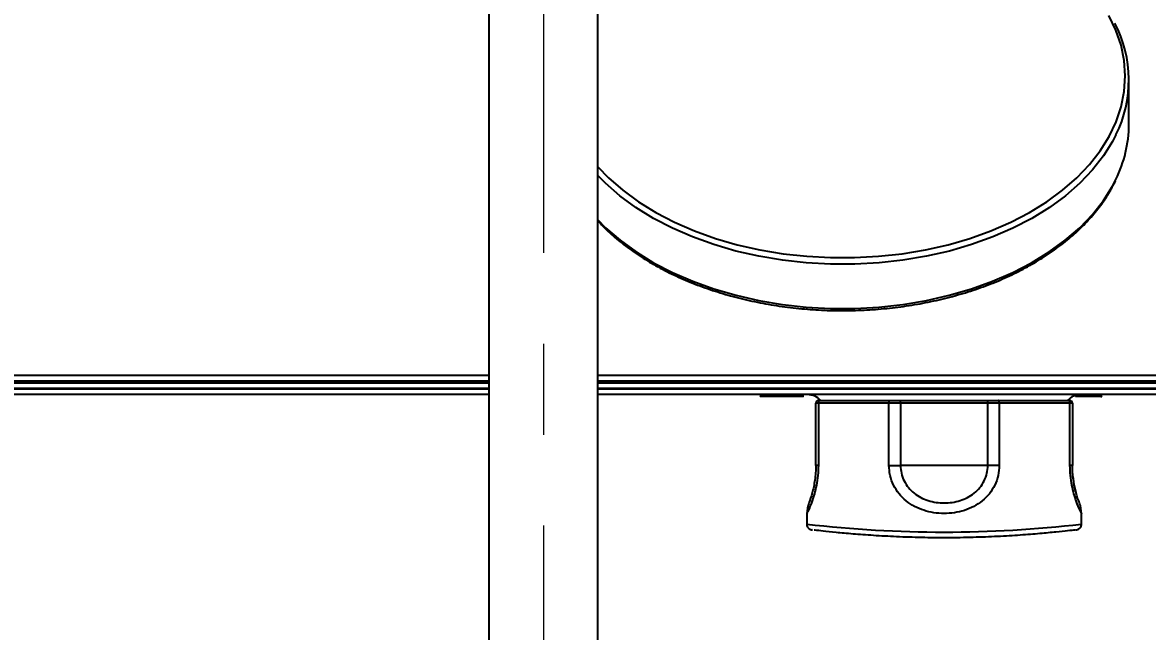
# Model space of a CAD drawing. Extents: x -2463 to 697, y 0 to 2315.
# Drawn here: x -1780.1 to -1583.6, y 1923 to 2029.3 of the extents above; entities that cross this region are included whole.
import ezdxf

# ---------------------------------------------------------------- set-up
doc = ezdxf.new("R2010")
doc.units = 0
doc.header["$LTSCALE"] = 10
doc.header["$MEASUREMENT"] = 0
doc.header["$PDMODE"] = 3
doc.header["$PDSIZE"] = -10
doc.linetypes.add('CENTER2', pattern=[28.575, 19.05, -3.175, 3.175, -3.175])
doc.layers.get('0').update_dxf_attribs({"linetype": 'CONTINUOUS'})
doc.layers.get('DEFPOINTS').update_dxf_attribs({"linetype": 'CONTINUOUS'})
doc.layers.add('Cneter', color=1, linetype='CENTER2', lineweight=13)
doc.styles.add('Daelim Dimension', font='NanumGothic.ttf')
doc.dimstyles.new('DEFAULT', dxfattribs={"dimscale": 2, "dimtxt": 2, "dimasz": 2, "dimexe": 0, "dimexo": 2, "dimgap": 1, "dimtad": 1, "dimdec": 1, "dimzin": 9, "dimdsep": 46, "dimtxsty": 'Daelim Dimension', "dimcen": 0.5, "dimclrd": 252, "dimclre": 252, "dimclrt": 3, "dimadec": 1, "dimazin": 0, "dimtfac": 1, "dimtdec": 1, "dimtix": 1, "dimtmove": 0, "dimatfit": 3, "dimfxl": 1, "dimtolj": 1, "dimtzin": 1, "dimlwd": 9, "dimlwe": 9, "dimarcsym": 0})

# ---------------------------------------------------------------- blocks, each defined once
blk = doc.blocks.new('*D39')
at = {"color": 5, "lineweight": 9, "ltscale": 0.5, "transparency": 16777216}
for p, q in [((-1460.14, 2124.32), (-1344.13, 2124.32)), ((-1346.13, 2116.32), (-1346.13, 1587.5)), ((-1685.17, 1579.5), (-1344.13, 1579.5))]:
    blk.add_line(p, q, dxfattribs=at)
at = {"color": 5, "ltscale": 0.5, "transparency": 16777216}
for points in [[(-1347.47, 2116.32), (-1344.8, 2116.32), (-1346.13, 2124.32)], [(-1347.47, 1587.5), (-1344.8, 1587.5), (-1346.13, 1579.5)]]:
    blk.add_solid(points, dxfattribs=at)
at = {"layer": 'DEFPOINTS', "color": 0, "ltscale": 0.5, "transparency": 16777216}
for p in [(-1464.14, 2124.32), (-1689.17, 1579.5), (-1346.13, 1579.5)]:
    blk.add_point(p, dxfattribs=at)
at = {"color": 7, "ltscale": 0.5, "transparency": 16777216, "insert": (-1358.91, 1851.91), "char_height": 20, "attachment_point": 5, "rotation": 90, "style": 'Daelim Dimension'}
blk.add_mtext('\\A1;545', dxfattribs=at)

msp = doc.modelspace()

# ---------------------------------------------------------------- linework, layer by layer
at = {"color": 7, "linetype": 'Continuous', "lineweight": 25}
for p, q in [((-1698.64, 2036.06), (-1698.64, 1734.29)), ((-1679.64, 1734.29), (-1679.64, 2036.06)), ((-1586.87, 2011.49), (-1586.87, 2019.22)), ((-1896.15, 1967.69), (-1698.64, 1967.69)), ((-1679.64, 1967.69), (-1482.12, 1967.69)), ((-1698.64, 1966.67), (-1891.84, 1966.67)), ((-1887.06, 1966.4), (-1698.64, 1966.4)), ((-1698.64, 1965.4), (-1887.06, 1965.4)), ((-1887.06, 1965.32), (-1698.64, 1965.32)), ((-1486.43, 1966.67), (-1679.64, 1966.67)), ((-1679.64, 1966.4), (-1491.21, 1966.4)), ((-1491.21, 1965.4), (-1679.64, 1965.4)), ((-1679.64, 1965.32), (-1491.21, 1965.32)), ((-1698.64, 1964.32), (-1887.06, 1964.32)), ((-1491.21, 1964.32), (-1679.64, 1964.32)), ((-1651.26, 1964.12), (-1651.26, 1964.02)), ((-1651.23, 1964.02), (-1651.23, 1964.12)), ((-1649.79, 1964.12), (-1651.23, 1964.12)), ((-1649.79, 1964.02), (-1651.23, 1964.02)), ((-1649.77, 1964.13), (-1649.77, 1964.01)), ((-1649.73, 1964.02), (-1649.73, 1964.12)), ((-1649.1, 1964.12), (-1649.73, 1964.12)), ((-1649.1, 1964.02), (-1649.73, 1964.02)), ((-1649.1, 1964.02), (-1649.1, 1964.12)), ((-1648.91, 1964.12), (-1648.89, 1964.12)), ((-1648.91, 1964.02), (-1648.89, 1964.02)), ((-1648.88, 1964.02), (-1648.88, 1964.12)), ((-1648.88, 1964.02), (-1648.88, 1964.12)), ((-1648.88, 1964.12), (-1648.88, 1964.12)), ((-1643.79, 1964.12), (-1648.88, 1964.12)), ((-1648.88, 1964.02), (-1648.88, 1964.02)), ((-1643.79, 1964.02), (-1648.88, 1964.02)), ((-1643.79, 1964.02), (-1643.79, 1964.12)), ((-1643.74, 1964.01), (-1643.74, 1964.13)), ((-1641.04, 1963.32), (-1640.66, 1963.32)), ((-1640.66, 1963.32), (-1628.57, 1963.32)), ((-1628.57, 1963.32), (-1626.77, 1963.32)), ((-1626.77, 1962.82), (-1626.77, 1963.32)), ((-1626.77, 1963.32), (-1611.5, 1963.32)), ((-1611.5, 1962.82), (-1611.5, 1963.32)), ((-1611.5, 1963.32), (-1609.7, 1963.32)), ((-1609.7, 1963.32), (-1597.61, 1963.32)), ((-1597.61, 1963.32), (-1597.24, 1963.32)), ((-1596.17, 1964.02), (-1596.17, 1964.12)), ((-1596.16, 1964.12), (-1596.17, 1964.12)), ((-1596.17, 1964.02), (-1596.17, 1964.12)), ((-1596.17, 1964.12), (-1596.17, 1964.12)), ((-1596.17, 1964.02), (-1596.17, 1964.12)), ((-1596.17, 1964.12), (-1596.17, 1964.12)), ((-1596.17, 1964.02), (-1596.17, 1964.12)), ((-1596.17, 1964.12), (-1596.17, 1964.12)), ((-1596.17, 1964.02), (-1596.17, 1964.12)), ((-1596.17, 1964.12), (-1596.17, 1964.12)), ((-1596.17, 1964.02), (-1596.17, 1964.12)), ((-1596.17, 1964.12), (-1596.17, 1964.12)), ((-1596.17, 1964.02), (-1596.17, 1964.12)), ((-1596.17, 1964.12), (-1596.17, 1964.12)), ((-1596.17, 1964.02), (-1596.17, 1964.12)), ((-1596.17, 1964.12), (-1596.17, 1964.12)), ((-1596.16, 1964.02), (-1596.17, 1964.02)), ((-1596.17, 1964.02), (-1596.17, 1964.02)), ((-1596.17, 1964.02), (-1596.17, 1964.02)), ((-1596.17, 1964.02), (-1596.17, 1964.02)), ((-1596.17, 1964.02), (-1596.17, 1964.02)), ((-1596.17, 1964.02), (-1596.17, 1964.02)), ((-1596.17, 1964.02), (-1596.17, 1964.02)), ((-1596.17, 1964.02), (-1596.17, 1964.02)), ((-1596.16, 1964.02), (-1596.16, 1964.12)), ((-1596.15, 1964.12), (-1596.16, 1964.12)), ((-1596.16, 1964.02), (-1596.16, 1964.12)), ((-1596.16, 1964.12), (-1596.16, 1964.12)), ((-1596.16, 1964.02), (-1596.16, 1964.12)), ((-1596.16, 1964.12), (-1596.16, 1964.12)), ((-1596.15, 1964.02), (-1596.16, 1964.02)), ((-1596.16, 1964.02), (-1596.16, 1964.02)), ((-1596.16, 1964.02), (-1596.16, 1964.02)), ((-1596.15, 1964.02), (-1596.15, 1964.12)), ((-1596.14, 1964.12), (-1596.15, 1964.12)), ((-1596.15, 1964.02), (-1596.15, 1964.12)), ((-1596.15, 1964.12), (-1596.15, 1964.12)), ((-1596.15, 1964.02), (-1596.15, 1964.12)), ((-1596.15, 1964.12), (-1596.15, 1964.12)), ((-1596.14, 1964.02), (-1596.15, 1964.02)), ((-1596.15, 1964.02), (-1596.15, 1964.02)), ((-1596.15, 1964.02), (-1596.15, 1964.02)), ((-1596.14, 1964.02), (-1596.14, 1964.12)), ((-1596.13, 1964.12), (-1596.14, 1964.12)), ((-1596.14, 1964.02), (-1596.14, 1964.12)), ((-1596.14, 1964.12), (-1596.14, 1964.12)), ((-1596.13, 1964.02), (-1596.14, 1964.02)), ((-1596.14, 1964.02), (-1596.14, 1964.02)), ((-1596.13, 1964.02), (-1596.13, 1964.12)), ((-1596.12, 1964.12), (-1596.13, 1964.12)), ((-1596.13, 1964.02), (-1596.13, 1964.12)), ((-1596.13, 1964.12), (-1596.13, 1964.12)), ((-1596.12, 1964.02), (-1596.13, 1964.02)), ((-1596.13, 1964.02), (-1596.13, 1964.02)), ((-1596.12, 1964.02), (-1596.12, 1964.12)), ((-1596.11, 1964.12), (-1596.12, 1964.12)), ((-1596.11, 1964.02), (-1596.12, 1964.02)), ((-1596.11, 1964.02), (-1596.11, 1964.12)), ((-1596.1, 1964.12), (-1596.11, 1964.12)), ((-1596.11, 1964.02), (-1596.11, 1964.12)), ((-1596.11, 1964.12), (-1596.11, 1964.12)), ((-1596.1, 1964.02), (-1596.11, 1964.02)), ((-1596.11, 1964.02), (-1596.11, 1964.02)), ((-1596.1, 1964.02), (-1596.1, 1964.12)), ((-1596.09, 1964.12), (-1596.1, 1964.12)), ((-1596.09, 1964.02), (-1596.1, 1964.02)), ((-1596.09, 1964.02), (-1596.09, 1964.12)), ((-1596.08, 1964.12), (-1596.09, 1964.12)), ((-1596.09, 1964.02), (-1596.09, 1964.12)), ((-1596.09, 1964.12), (-1596.09, 1964.12)), ((-1596.08, 1964.02), (-1596.09, 1964.02)), ((-1596.09, 1964.02), (-1596.09, 1964.02)), ((-1596.08, 1964.02), (-1596.08, 1964.12)), ((-1596.07, 1964.12), (-1596.08, 1964.12)), ((-1596.07, 1964.02), (-1596.08, 1964.02)), ((-1596.07, 1964.02), (-1596.07, 1964.12)), ((-1596.06, 1964.12), (-1596.07, 1964.12)), ((-1596.06, 1964.02), (-1596.07, 1964.02)), ((-1596.06, 1964.02), (-1596.06, 1964.12)), ((-1596.05, 1964.12), (-1596.06, 1964.12)), ((-1596.05, 1964.02), (-1596.06, 1964.02)), ((-1596.05, 1964.02), (-1596.05, 1964.12)), ((-1596.04, 1964.12), (-1596.05, 1964.12)), ((-1596.04, 1964.02), (-1596.05, 1964.02)), ((-1596.04, 1964.02), (-1596.04, 1964.12)), ((-1596.03, 1964.12), (-1596.04, 1964.12)), ((-1596.04, 1964.02), (-1596.04, 1964.12)), ((-1596.04, 1964.12), (-1596.04, 1964.12)), ((-1596.03, 1964.02), (-1596.04, 1964.02)), ((-1596.04, 1964.02), (-1596.04, 1964.02)), ((-1596.03, 1964.02), (-1596.03, 1964.12)), ((-1596.02, 1964.12), (-1596.03, 1964.12)), ((-1596.02, 1964.02), (-1596.03, 1964.02)), ((-1596.02, 1964.02), (-1596.02, 1964.12)), ((-1596.01, 1964.12), (-1596.02, 1964.12)), ((-1596.01, 1964.02), (-1596.02, 1964.02)), ((-1596.01, 1964.02), (-1596.01, 1964.12)), ((-1596, 1964.12), (-1596.01, 1964.12)), ((-1596, 1964.02), (-1596.01, 1964.02)), ((-1596, 1964.02), (-1596, 1964.12)), ((-1595.99, 1964.12), (-1596, 1964.12)), ((-1595.99, 1964.02), (-1596, 1964.02)), ((-1595.99, 1964.02), (-1595.99, 1964.12)), ((-1595.98, 1964.12), (-1595.99, 1964.12)), ((-1595.98, 1964.02), (-1595.99, 1964.02)), ((-1595.98, 1964.02), (-1595.98, 1964.12)), ((-1595.97, 1964.12), (-1595.98, 1964.12)), ((-1595.97, 1964.02), (-1595.98, 1964.02)), ((-1595.97, 1964.02), (-1595.97, 1964.12)), ((-1595.95, 1964.12), (-1595.97, 1964.12)), ((-1595.95, 1964.02), (-1595.97, 1964.02)), ((-1595.95, 1964.02), (-1595.95, 1964.12)), ((-1595.94, 1964.12), (-1595.95, 1964.12)), ((-1595.94, 1964.02), (-1595.95, 1964.02)), ((-1595.94, 1964.02), (-1595.94, 1964.12)), ((-1595.93, 1964.12), (-1595.94, 1964.12)), ((-1595.93, 1964.02), (-1595.94, 1964.02)), ((-1595.93, 1964.02), (-1595.93, 1964.12)), ((-1595.92, 1964.12), (-1595.93, 1964.12)), ((-1595.92, 1964.02), (-1595.93, 1964.02)), ((-1595.92, 1964.02), (-1595.92, 1964.12)), ((-1595.91, 1964.12), (-1595.92, 1964.12)), ((-1595.91, 1964.02), (-1595.92, 1964.02)), ((-1595.91, 1964.02), (-1595.91, 1964.12)), ((-1595.9, 1964.12), (-1595.91, 1964.12)), ((-1595.9, 1964.02), (-1595.91, 1964.02)), ((-1595.9, 1964.02), (-1595.9, 1964.12)), ((-1595.89, 1964.12), (-1595.9, 1964.12)), ((-1595.89, 1964.02), (-1595.9, 1964.02)), ((-1595.89, 1964.02), (-1595.89, 1964.12)), ((-1595.87, 1964.12), (-1595.89, 1964.12)), ((-1595.87, 1964.02), (-1595.89, 1964.02)), ((-1595.87, 1964.02), (-1595.87, 1964.12)), ((-1595.86, 1964.12), (-1595.87, 1964.12)), ((-1595.86, 1964.02), (-1595.87, 1964.02)), ((-1595.86, 1964.02), (-1595.86, 1964.12)), ((-1595.85, 1964.12), (-1595.86, 1964.12)), ((-1595.85, 1964.02), (-1595.86, 1964.02)), ((-1595.85, 1964.02), (-1595.85, 1964.12)), ((-1595.84, 1964.12), (-1595.85, 1964.12)), ((-1595.84, 1964.02), (-1595.85, 1964.02)), ((-1595.84, 1964.02), (-1595.84, 1964.12)), ((-1595.82, 1964.12), (-1595.84, 1964.12)), ((-1595.82, 1964.02), (-1595.84, 1964.02)), ((-1595.82, 1964.02), (-1595.82, 1964.12)), ((-1595.81, 1964.12), (-1595.82, 1964.12)), ((-1595.81, 1964.02), (-1595.82, 1964.02)), ((-1595.81, 1964.02), (-1595.81, 1964.12)), ((-1595.8, 1964.12), (-1595.81, 1964.12)), ((-1595.8, 1964.02), (-1595.81, 1964.02)), ((-1595.8, 1964.02), (-1595.8, 1964.12)), ((-1595.79, 1964.12), (-1595.8, 1964.12)), ((-1595.79, 1964.02), (-1595.8, 1964.02)), ((-1595.79, 1964.02), (-1595.79, 1964.12)), ((-1595.77, 1964.12), (-1595.79, 1964.12)), ((-1595.77, 1964.02), (-1595.79, 1964.02)), ((-1595.77, 1964.02), (-1595.77, 1964.12)), ((-1595.76, 1964.12), (-1595.77, 1964.12)), ((-1595.76, 1964.02), (-1595.77, 1964.02)), ((-1595.76, 1964.02), (-1595.76, 1964.12)), ((-1595.75, 1964.12), (-1595.76, 1964.12)), ((-1595.75, 1964.02), (-1595.76, 1964.02)), ((-1595.75, 1964.02), (-1595.75, 1964.12)), ((-1595.73, 1964.12), (-1595.75, 1964.12)), ((-1595.73, 1964.02), (-1595.75, 1964.02)), ((-1595.73, 1964.02), (-1595.73, 1964.12)), ((-1595.72, 1964.12), (-1595.73, 1964.12)), ((-1595.72, 1964.02), (-1595.73, 1964.02)), ((-1595.72, 1964.02), (-1595.72, 1964.12)), ((-1591.92, 1964.12), (-1595.72, 1964.12)), ((-1595.72, 1964.02), (-1595.72, 1964.12)), ((-1595.72, 1964.12), (-1595.72, 1964.12)), ((-1591.92, 1964.02), (-1595.72, 1964.02)), ((-1595.72, 1964.02), (-1595.72, 1964.02)), ((-1591.92, 1964.02), (-1591.92, 1964.12)), ((-1591.92, 1964.02), (-1591.92, 1964.12)), ((-1591.92, 1964.12), (-1591.92, 1964.12)), ((-1591.92, 1964.02), (-1591.92, 1964.12)), ((-1591.92, 1964.12), (-1591.92, 1964.12)), ((-1591.91, 1964.12), (-1591.92, 1964.12)), ((-1591.92, 1964.02), (-1591.92, 1964.02)), ((-1591.92, 1964.02), (-1591.92, 1964.02)), ((-1591.91, 1964.02), (-1591.92, 1964.02)), ((-1591.91, 1964.02), (-1591.91, 1964.12)), ((-1591.91, 1964.02), (-1591.91, 1964.12)), ((-1591.91, 1964.12), (-1591.91, 1964.12)), ((-1591.9, 1964.12), (-1591.91, 1964.12)), ((-1591.91, 1964.02), (-1591.91, 1964.02)), ((-1591.9, 1964.02), (-1591.91, 1964.02)), ((-1591.9, 1964.02), (-1591.9, 1964.12)), ((-1591.9, 1964.02), (-1591.9, 1964.12)), ((-1591.9, 1964.12), (-1591.9, 1964.12)), ((-1591.89, 1964.12), (-1591.9, 1964.12)), ((-1591.9, 1964.02), (-1591.9, 1964.02)), ((-1591.89, 1964.02), (-1591.9, 1964.02)), ((-1591.89, 1964.02), (-1591.89, 1964.12)), ((-1591.89, 1964.02), (-1591.89, 1964.12)), ((-1591.89, 1964.12), (-1591.89, 1964.12)), ((-1591.89, 1964.02), (-1591.89, 1964.12)), ((-1591.89, 1964.12), (-1591.89, 1964.12)), ((-1591.88, 1964.12), (-1591.89, 1964.12)), ((-1591.89, 1964.02), (-1591.89, 1964.02)), ((-1591.89, 1964.02), (-1591.89, 1964.02)), ((-1591.88, 1964.02), (-1591.89, 1964.02)), ((-1591.88, 1964.02), (-1591.88, 1964.12)), ((-1591.88, 1964.02), (-1591.88, 1964.12)), ((-1591.88, 1964.12), (-1591.88, 1964.12)), ((-1591.87, 1964.12), (-1591.88, 1964.12)), ((-1591.88, 1964.02), (-1591.88, 1964.02)), ((-1591.87, 1964.02), (-1591.88, 1964.02)), ((-1591.87, 1964.02), (-1591.87, 1964.12)), ((-1591.87, 1964.02), (-1591.87, 1964.12)), ((-1591.87, 1964.12), (-1591.87, 1964.12)), ((-1591.87, 1964.02), (-1591.87, 1964.12)), ((-1591.87, 1964.12), (-1591.87, 1964.12)), ((-1591.86, 1964.12), (-1591.87, 1964.12)), ((-1591.87, 1964.02), (-1591.87, 1964.02)), ((-1591.87, 1964.02), (-1591.87, 1964.02)), ((-1591.86, 1964.02), (-1591.87, 1964.02)), ((-1591.86, 1964.02), (-1591.86, 1964.12)), ((-1591.86, 1964.02), (-1591.86, 1964.12)), ((-1591.86, 1964.12), (-1591.86, 1964.12)), ((-1591.85, 1964.12), (-1591.86, 1964.12)), ((-1591.86, 1964.02), (-1591.86, 1964.02)), ((-1591.85, 1964.02), (-1591.86, 1964.02)), ((-1591.85, 1964.02), (-1591.85, 1964.12)), ((-1591.85, 1964.02), (-1591.85, 1964.12)), ((-1591.85, 1964.12), (-1591.85, 1964.12)), ((-1591.85, 1964.02), (-1591.85, 1964.12)), ((-1591.85, 1964.12), (-1591.85, 1964.12)), ((-1591.84, 1964.12), (-1591.85, 1964.12)), ((-1591.85, 1964.02), (-1591.85, 1964.02)), ((-1591.85, 1964.02), (-1591.85, 1964.02)), ((-1591.84, 1964.02), (-1591.85, 1964.02)), ((-1591.84, 1964.02), (-1591.84, 1964.12)), ((-1591.84, 1964.02), (-1591.84, 1964.12)), ((-1591.84, 1964.12), (-1591.84, 1964.12)), ((-1591.83, 1964.12), (-1591.84, 1964.12)), ((-1591.84, 1964.02), (-1591.84, 1964.02)), ((-1591.83, 1964.02), (-1591.84, 1964.02)), ((-1591.83, 1964.02), (-1591.83, 1964.12)), ((-1591.83, 1964.02), (-1591.83, 1964.12)), ((-1591.83, 1964.12), (-1591.83, 1964.12)), ((-1591.83, 1964.02), (-1591.83, 1964.12)), ((-1591.83, 1964.12), (-1591.83, 1964.12)), ((-1591.82, 1964.12), (-1591.83, 1964.12)), ((-1591.83, 1964.02), (-1591.83, 1964.02)), ((-1591.83, 1964.02), (-1591.83, 1964.02)), ((-1591.82, 1964.02), (-1591.83, 1964.02)), ((-1591.82, 1964.02), (-1591.82, 1964.12)), ((-1591.82, 1964.02), (-1591.82, 1964.12)), ((-1591.82, 1964.12), (-1591.82, 1964.12)), ((-1591.82, 1964.02), (-1591.82, 1964.12)), ((-1591.82, 1964.12), (-1591.82, 1964.12)), ((-1591.81, 1964.12), (-1591.82, 1964.12)), ((-1591.82, 1964.02), (-1591.82, 1964.02)), ((-1591.82, 1964.02), (-1591.82, 1964.02)), ((-1591.81, 1964.02), (-1591.82, 1964.02)), ((-1591.81, 1964.02), (-1591.81, 1964.12)), ((-1591.81, 1964.02), (-1591.81, 1964.12)), ((-1591.81, 1964.12), (-1591.81, 1964.12)), ((-1591.81, 1964.02), (-1591.81, 1964.12)), ((-1591.81, 1964.12), (-1591.81, 1964.12)), ((-1591.81, 1964.02), (-1591.81, 1964.12)), ((-1591.81, 1964.12), (-1591.81, 1964.12)), ((-1591.8, 1964.12), (-1591.81, 1964.12)), ((-1591.81, 1964.02), (-1591.81, 1964.02)), ((-1591.81, 1964.02), (-1591.81, 1964.02)), ((-1591.81, 1964.02), (-1591.81, 1964.02)), ((-1591.8, 1964.02), (-1591.81, 1964.02)), ((-1591.8, 1964.02), (-1591.8, 1964.12)), ((-1591.8, 1964.02), (-1591.8, 1964.12)), ((-1591.8, 1964.12), (-1591.8, 1964.12)), ((-1591.8, 1964.02), (-1591.8, 1964.12)), ((-1591.8, 1964.12), (-1591.8, 1964.12)), ((-1591.8, 1964.02), (-1591.8, 1964.12)), ((-1591.8, 1964.12), (-1591.8, 1964.12)), ((-1591.79, 1964.12), (-1591.8, 1964.12)), ((-1591.8, 1964.02), (-1591.8, 1964.02)), ((-1591.8, 1964.02), (-1591.8, 1964.02)), ((-1591.8, 1964.02), (-1591.8, 1964.02)), ((-1591.79, 1964.02), (-1591.8, 1964.02)), ((-1591.79, 1964.02), (-1591.79, 1964.12)), ((-1591.79, 1964.02), (-1591.79, 1964.12)), ((-1591.79, 1964.12), (-1591.79, 1964.12)), ((-1591.79, 1964.02), (-1591.79, 1964.12)), ((-1591.79, 1964.12), (-1591.79, 1964.12)), ((-1591.79, 1964.02), (-1591.79, 1964.12)), ((-1591.79, 1964.12), (-1591.79, 1964.12)), ((-1591.78, 1964.12), (-1591.79, 1964.12)), ((-1591.79, 1964.02), (-1591.79, 1964.02)), ((-1591.79, 1964.02), (-1591.79, 1964.02)), ((-1591.79, 1964.02), (-1591.79, 1964.02)), ((-1591.78, 1964.02), (-1591.79, 1964.02)), ((-1591.78, 1964.02), (-1591.78, 1964.12)), ((-1591.78, 1964.02), (-1591.78, 1964.12)), ((-1591.78, 1964.12), (-1591.78, 1964.12)), ((-1591.78, 1964.02), (-1591.78, 1964.12)), ((-1591.78, 1964.12), (-1591.78, 1964.12)), ((-1591.78, 1964.02), (-1591.78, 1964.12)), ((-1591.78, 1964.12), (-1591.78, 1964.12)), ((-1591.78, 1964.02), (-1591.78, 1964.12)), ((-1591.78, 1964.12), (-1591.78, 1964.12)), ((-1591.78, 1964.02), (-1591.78, 1964.12)), ((-1591.78, 1964.12), (-1591.78, 1964.12)), ((-1591.78, 1964.02), (-1591.78, 1964.12)), ((-1591.78, 1964.12), (-1591.78, 1964.12)), ((-1591.77, 1964.12), (-1591.78, 1964.12)), ((-1591.78, 1964.02), (-1591.78, 1964.02)), ((-1591.78, 1964.02), (-1591.78, 1964.02)), ((-1591.78, 1964.02), (-1591.78, 1964.02)), ((-1591.78, 1964.02), (-1591.78, 1964.02)), ((-1591.78, 1964.02), (-1591.78, 1964.02)), ((-1591.78, 1964.02), (-1591.78, 1964.02)), ((-1591.77, 1964.02), (-1591.78, 1964.02)), ((-1591.77, 1964.02), (-1591.77, 1964.12)), ((-1591.77, 1964.02), (-1591.77, 1964.12)), ((-1591.77, 1964.12), (-1591.77, 1964.12)), ((-1591.77, 1964.02), (-1591.77, 1964.12)), ((-1591.77, 1964.12), (-1591.77, 1964.12)), ((-1591.77, 1964.02), (-1591.77, 1964.12)), ((-1591.77, 1964.12), (-1591.77, 1964.12)), ((-1591.77, 1964.02), (-1591.77, 1964.12)), ((-1591.77, 1964.12), (-1591.77, 1964.12)), ((-1591.77, 1964.02), (-1591.77, 1964.12)), ((-1591.77, 1964.12), (-1591.77, 1964.12)), ((-1591.77, 1964.02), (-1591.77, 1964.12)), ((-1591.77, 1964.12), (-1591.77, 1964.12)), ((-1591.77, 1964.02), (-1591.77, 1964.12)), ((-1591.77, 1964.12), (-1591.77, 1964.12)), ((-1591.77, 1964.02), (-1591.77, 1964.12)), ((-1591.77, 1964.12), (-1591.77, 1964.12)), ((-1591.77, 1964.02), (-1591.77, 1964.12)), ((-1591.77, 1964.12), (-1591.77, 1964.12)), ((-1591.77, 1964.12), (-1591.6, 1964.12)), ((-1591.77, 1964.02), (-1591.77, 1964.02)), ((-1591.77, 1964.02), (-1591.77, 1964.02)), ((-1591.77, 1964.02), (-1591.77, 1964.02)), ((-1591.77, 1964.02), (-1591.77, 1964.02)), ((-1591.77, 1964.02), (-1591.77, 1964.02)), ((-1591.77, 1964.02), (-1591.77, 1964.02)), ((-1591.77, 1964.02), (-1591.77, 1964.02)), ((-1591.77, 1964.02), (-1591.77, 1964.02)), ((-1591.77, 1964.02), (-1591.77, 1964.02)), ((-1591.77, 1964.02), (-1591.6, 1964.02)), ((-1591.6, 1964.02), (-1591.6, 1964.12)), ((-1591.6, 1964.02), (-1591.6, 1964.12)), ((-1591.6, 1964.12), (-1591.6, 1964.12)), ((-1591.6, 1964.02), (-1591.6, 1964.02)), ((-1641.54, 1951.97), (-1641.54, 1962.82)), ((-1641.11, 1962.82), (-1641.54, 1962.82)), ((-1641.11, 1962.82), (-1641.11, 1951.97)), ((-1628.78, 1962.82), (-1641.11, 1962.82)), ((-1628.78, 1951.97), (-1628.78, 1962.82)), ((-1626.77, 1962.82), (-1628.78, 1962.82)), ((-1626.77, 1962.82), (-1626.77, 1951.97)), ((-1611.5, 1962.82), (-1626.77, 1962.82)), ((-1611.5, 1951.97), (-1611.5, 1962.82)), ((-1609.5, 1962.82), (-1611.5, 1962.82)), ((-1609.5, 1962.82), (-1609.5, 1951.97)), ((-1597.16, 1962.82), (-1609.5, 1962.82)), ((-1597.16, 1951.97), (-1597.16, 1962.82)), ((-1596.74, 1962.82), (-1597.16, 1962.82)), ((-1596.74, 1962.82), (-1596.74, 1951.97)), ((-1641.11, 1951.97), (-1641.54, 1951.97)), ((-1628.78, 1951.97), (-1626.77, 1951.97)), ((-1611.5, 1951.97), (-1626.77, 1951.97)), ((-1609.5, 1951.97), (-1611.5, 1951.97)), ((-1596.74, 1951.97), (-1597.16, 1951.97)), ((-1642.94, 1944.95), (-1643.14, 1943.56)), ((-1643.14, 1943.56), (-1643.14, 1941.7)), ((-1595.14, 1943.56), (-1595.33, 1944.95)), ((-1595.14, 1941.7), (-1595.14, 1943.56)), ((-1642.18, 1940.7), (-1642.23, 1940.71)), ((-1641.69, 1940.64), (-1641.83, 1940.66))]:
    msp.add_line(p, q, dxfattribs=at)
at = {"color": 7, "linetype": 'Continuous', "lineweight": 25, "flags": 128}
for points in [[(-1679.64, 2004.11), (-1677.77, 2002.18), (-1675.28, 2000.02), (-1672.51, 1998), (-1669.48, 1996.13), (-1666.22, 1994.44), (-1662.75, 1992.93), (-1659.09, 1991.61), (-1655.27, 1990.5), (-1651.32, 1989.61), (-1647.27, 1988.93), (-1643.14, 1988.47), (-1638.96, 1988.24), (-1634.77, 1988.24), (-1630.59, 1988.47), (-1626.46, 1988.93), (-1622.41, 1989.61), (-1618.46, 1990.5), (-1614.64, 1991.61), (-1610.98, 1992.93), (-1607.51, 1994.44), (-1604.25, 1996.13), (-1601.22, 1998), (-1598.46, 2000.02), (-1595.97, 2002.18), (-1593.77, 2004.48), (-1591.88, 2006.89), (-1590.32, 2009.39), (-1589.1, 2011.96), (-1588.22, 2014.6), (-1587.69, 2017.27), (-1587.51, 2019.96), (-1587.69, 2022.65), (-1588.23, 2025.32), (-1589.12, 2027.96), (-1590.35, 2030.53)], [(-1589.12, 2009.68), (-1589.71, 2008.53), (-1591.29, 2006), (-1593.2, 2003.56), (-1595.43, 2001.23), (-1597.95, 1999.04), (-1600.76, 1996.99), (-1603.82, 1995.1), (-1607.12, 1993.39), (-1610.64, 1991.86), (-1614.35, 1990.53), (-1618.22, 1989.4), (-1622.22, 1988.49), (-1626.33, 1987.8), (-1630.51, 1987.34), (-1634.74, 1987.11), (-1638.99, 1987.11), (-1643.22, 1987.34), (-1647.4, 1987.8), (-1651.51, 1988.49), (-1655.52, 1989.4), (-1659.39, 1990.53), (-1663.09, 1991.86), (-1666.61, 1993.39), (-1669.91, 1995.1), (-1672.98, 1996.99), (-1675.78, 1999.04), (-1678.3, 2001.23), (-1679.64, 2002.57)], [(-1679.64, 1994.84), (-1678.27, 1993.47), (-1675.74, 1991.28), (-1672.94, 1989.24), (-1669.88, 1987.35), (-1666.58, 1985.64), (-1663.06, 1984.11), (-1659.36, 1982.79), (-1655.49, 1981.66), (-1651.5, 1980.76), (-1647.39, 1980.07), (-1643.21, 1979.61), (-1638.99, 1979.38), (-1634.75, 1979.38), (-1630.52, 1979.61), (-1626.34, 1980.07), (-1622.24, 1980.76), (-1618.24, 1981.66), (-1614.37, 1982.79), (-1610.67, 1984.11), (-1607.16, 1985.64), (-1603.86, 1987.35), (-1600.79, 1989.24), (-1597.99, 1991.28), (-1595.46, 1993.47), (-1593.24, 1995.79), (-1591.32, 1998.22), (-1589.74, 2000.75), (-1589.14, 2001.91)], [(-1628.78, 1962.82), (-1628.77, 1962.92), (-1628.76, 1963.01), (-1628.74, 1963.1), (-1628.72, 1963.17), (-1628.69, 1963.24), (-1628.65, 1963.28), (-1628.61, 1963.31), (-1628.57, 1963.32)], [(-1609.5, 1962.82), (-1609.5, 1962.92), (-1609.51, 1963.01), (-1609.53, 1963.1), (-1609.55, 1963.17), (-1609.59, 1963.24), (-1609.62, 1963.28), (-1609.66, 1963.31), (-1609.7, 1963.32)]]:
    msp.add_lwpolyline(points, dxfattribs=at)
at = {"color": 7, "linetype": 'Continuous', "lineweight": 25}
for centre, radius, start, end in [((-1608.36, 2019.23), 21.48, 333.6195, 27.6003), ((-1608.61, 2011.59), 21.75, 333.5827, 359.7367), ((-1642.97, 1961.32), 3, 41.8103, 90), ((-1641.04, 1962.82), 0.5, 90, 180), ((-1640.63, 1962.84), 0.48, 92.6268, 182.4058), ((-1597.64, 1962.84), 0.48, 357.5931, 87.3733), ((-1595.31, 1961.32), 3, 90, 138.1897), ((-1597.24, 1962.82), 0.5, 0, 90), ((-1619.14, 2148.88), 208.56, 263.3924, 276.6078)]:
    msp.add_arc(centre, radius, start, end, dxfattribs=at)
for points, knots in [([(-1679.64, 1994.65), (-1679.04, 1994.03), (-1677.75, 1992.68), (-1675.44, 1990.73), (-1672.78, 1988.8), (-1669.89, 1987.02), (-1666.79, 1985.39), (-1663.51, 1983.93), (-1660.05, 1982.65), (-1656.45, 1981.54), (-1652.73, 1980.63), (-1648.91, 1979.91), (-1645.01, 1979.39), (-1641.06, 1979.07), (-1637.08, 1978.96), (-1633.11, 1979.05), (-1629.15, 1979.35), (-1625.25, 1979.84), (-1621.42, 1980.54), (-1617.68, 1981.43), (-1614.07, 1982.52), (-1610.59, 1983.78), (-1607.29, 1985.23), (-1604.17, 1986.84), (-1601.25, 1988.61), (-1598.56, 1990.52), (-1596.11, 1992.57), (-1593.92, 1994.75), (-1592.01, 1997.03), (-1590.4, 1999.34), (-1589.59, 2000.92), (-1589.2, 2001.67)], [0, 0, 0, 0, 0.029309, 0.064029, 0.098786, 0.133564, 0.168352, 0.203141, 0.237926, 0.272706, 0.30748, 0.342247, 0.37701, 0.411769, 0.446526, 0.481284, 0.516043, 0.550805, 0.585572, 0.620347, 0.655129, 0.689922, 0.724724, 0.759536, 0.794356, 0.82918, 0.863998, 0.898799, 0.933568, 0.968287, 1, 1, 1, 1]), ([(-1651.23, 1964.12), (-1651.24, 1964.12), (-1651.25, 1964.12), (-1651.26, 1964.12), (-1651.26, 1964.12), (-1651.26, 1964.12)], [0, 0, 0, 0, 0.451837, 0.888725, 1, 1, 1, 1]), ([(-1651.23, 1964.02), (-1651.24, 1964.02), (-1651.25, 1964.02), (-1651.26, 1964.02), (-1651.26, 1964.02), (-1651.26, 1964.02)], [0, 0, 0, 0, 0.451837, 0.888725, 1, 1, 1, 1]), ([(-1649.73, 1964.12), (-1649.74, 1964.12), (-1649.77, 1964.12), (-1649.77, 1964.12), (-1649.77, 1964.12)], [0, 0, 0, 0, 0.5677091, 1, 1, 1, 1]), ([(-1649.73, 1964.02), (-1649.74, 1964.02), (-1649.77, 1964.02), (-1649.77, 1964.02), (-1649.77, 1964.02)], [0, 0, 0, 0, 0.5677091, 1, 1, 1, 1]), ([(-1648.88, 1964.12), (-1648.9, 1964.12), (-1648.94, 1964.12), (-1649, 1964.12), (-1649.05, 1964.12), (-1649.08, 1964.12), (-1649.1, 1964.12)], [0, 0, 0, 0, 0.283738, 0.557909, 0.775011, 1, 1, 1, 1]), ([(-1648.88, 1964.02), (-1648.9, 1964.02), (-1648.94, 1964.02), (-1649, 1964.02), (-1649.05, 1964.02), (-1649.08, 1964.02), (-1649.1, 1964.02)], [0, 0, 0, 0, 0.283738, 0.557909, 0.775011, 1, 1, 1, 1]), ([(-1643.75, 1964.12), (-1643.75, 1964.12), (-1643.74, 1964.12), (-1643.76, 1964.12), (-1643.78, 1964.12), (-1643.79, 1964.12)], [0, 0, 0, 0, 0.116333, 0.550308, 1, 1, 1, 1]), ([(-1643.75, 1964.02), (-1643.75, 1964.02), (-1643.74, 1964.02), (-1643.76, 1964.02), (-1643.78, 1964.02), (-1643.79, 1964.02)], [0, 0, 0, 0, 0.116333, 0.550308, 1, 1, 1, 1]), ([(-1641.11, 1951.97), (-1641.13, 1951.38), (-1641.17, 1950.18), (-1641.44, 1948.49), (-1641.79, 1946.97), (-1642.33, 1945.31), (-1642.98, 1943.87), (-1643.08, 1943.66), (-1643.13, 1943.56)], [0, 0, 0, 0, 0.1231164, 0.2498885, 0.3747987, 0.5008944, 0.7508903, 1, 1, 1, 1]), ([(-1641.53, 1951.97), (-1641.54, 1951.53), (-1641.56, 1950.66), (-1641.71, 1949.38), (-1641.92, 1948.17), (-1642.28, 1946.71), (-1642.79, 1945.3), (-1642.89, 1945.07), (-1642.94, 1944.95)], [0, 0, 0, 0, 0.109684, 0.22138, 0.336677, 0.457398, 0.718388, 1, 1, 1, 1]), ([(-1609.5, 1951.97), (-1609.54, 1951.38), (-1609.61, 1950.18), (-1610.25, 1948.49), (-1611.19, 1946.97), (-1612.86, 1945.31), (-1615.54, 1943.92), (-1619.15, 1943.38), (-1622.75, 1943.93), (-1625.41, 1945.31), (-1627.07, 1946.97), (-1628.01, 1948.49), (-1628.66, 1950.17), (-1628.74, 1951.38), (-1628.78, 1951.97)], [0, 0, 0, 0, 0.0615618, 0.1249515, 0.1874102, 0.2504618, 0.375467, 0.5003849, 0.6253345, 0.7497365, 0.8124122, 0.8748097, 0.9384252, 1, 1, 1, 1]), ([(-1626.77, 1951.97), (-1626.74, 1951.5), (-1626.67, 1950.56), (-1626.16, 1949.24), (-1625.41, 1948.05), (-1624.08, 1946.75), (-1621.97, 1945.68), (-1619.15, 1945.26), (-1616.32, 1945.67), (-1614.19, 1946.74), (-1612.86, 1948.05), (-1612.11, 1949.24), (-1611.6, 1950.56), (-1611.54, 1951.5), (-1611.5, 1951.97)], [0, 0, 0, 0, 0.061852, 0.125194, 0.187754, 0.250137, 0.374467, 0.499565, 0.624595, 0.749539, 0.812298, 0.875004, 0.938123, 1, 1, 1, 1]), ([(-1595.14, 1943.56), (-1595.14, 1943.56), (-1595.05, 1943.38), (-1595.36, 1944.01), (-1595.93, 1945.3), (-1596.48, 1946.97), (-1596.83, 1948.49), (-1597.1, 1950.17), (-1597.14, 1951.38), (-1597.16, 1951.97)], [0, 0, 0, 0, 0.0007115, 0.2506256, 0.499444, 0.6248026, 0.7496049, 0.8768432, 1, 1, 1, 1]), ([(-1595.33, 1944.96), (-1595.39, 1945.08), (-1595.49, 1945.32), (-1596, 1946.72), (-1596.35, 1948.19), (-1596.56, 1949.39), (-1596.71, 1950.66), (-1596.73, 1951.54), (-1596.74, 1951.97)], [0, 0, 0, 0, 0.281864, 0.542405, 0.663437, 0.778867, 0.890536, 1, 1, 1, 1]), ([(-1595.99, 1946.84), (-1596.14, 1947.39), (-1596.44, 1948.46), (-1596.61, 1949.98), (-1596.69, 1950.72)], [0, 0, 0, 0, 0.511742, 1, 1, 1, 1]), ([(-1643.14, 1941.7), (-1643.13, 1941.62), (-1643.12, 1941.44), (-1643, 1941.19), (-1642.83, 1940.96), (-1642.67, 1940.86), (-1642.59, 1940.81)], [0, 0, 0, 0, 0.236523, 0.487847, 0.745593, 1, 1, 1, 1]), ([(-1596.15, 1940.69), (-1595.94, 1940.71), (-1595.69, 1940.74), (-1595.33, 1941.1), (-1595.22, 1941.28), (-1595.16, 1941.45), (-1595.14, 1941.6), (-1595.14, 1941.67), (-1595.14, 1941.7)], [0, 0, 0, 0, 0.647721, 0.758728, 0.852019, 0.930608, 0.966066, 1, 1, 1, 1]), ([(-1642.69, 1940.88), (-1642.63, 1940.84), (-1642.5, 1940.75), (-1642.27, 1940.72), (-1642.15, 1940.7)], [0, 0, 0, 0, 0.501743, 1, 1, 1, 1]), ([(-1596.22, 1940.69), (-1596.25, 1940.68), (-1596.36, 1940.67), (-1597.47, 1940.54), (-1599.49, 1940.32), (-1602.32, 1940.05), (-1605.77, 1939.77), (-1609.73, 1939.53), (-1614.06, 1939.37), (-1618.57, 1939.3), (-1623.11, 1939.34), (-1627.49, 1939.49), (-1631.56, 1939.71), (-1635.15, 1939.98), (-1638.12, 1940.25), (-1640.43, 1940.5), (-1641.27, 1940.59), (-1641.69, 1940.64)], [0, 0, 0, 0, 0.028508, 0.097846, 0.167392, 0.236952, 0.30626, 0.375714, 0.445017, 0.514382, 0.583703, 0.653014, 0.722389, 0.791688, 0.861157, 0.930452, 1, 1, 1, 1])]:
    msp.add_open_spline(points, degree=3, knots=knots, dxfattribs=at)
at = {"layer": 'Cneter', "lineweight": 5, "ltscale": 0.5}
msp.add_line((-1689.14, 2084.32), (-1689.14, 1631.82), dxfattribs=at)

# ---------------------------------------------------------------- dimensions: what is measured, and where the dimension line sits
at = {"color": 5, "ltscale": 0.5}
dim = msp.add_linear_dim(base=(-1346.13, 1579.5), p1=(-1464.14, 2124.32), p2=(-1689.17, 1579.5), angle=90, dimstyle='DEFAULT', override={"dimtxt": 10, "dimasz": 4, "dimexe": 1, "dimdec": 0, "dimclrd": 5, "dimclre": 5, "dimclrt": 7}, dxfattribs=at)
dim.commit()
dim.dimension.update_dxf_attribs({"geometry": '*D39', "text_midpoint": (-1358.91, 1851.91)})

doc.saveas('drawing.dxf')
